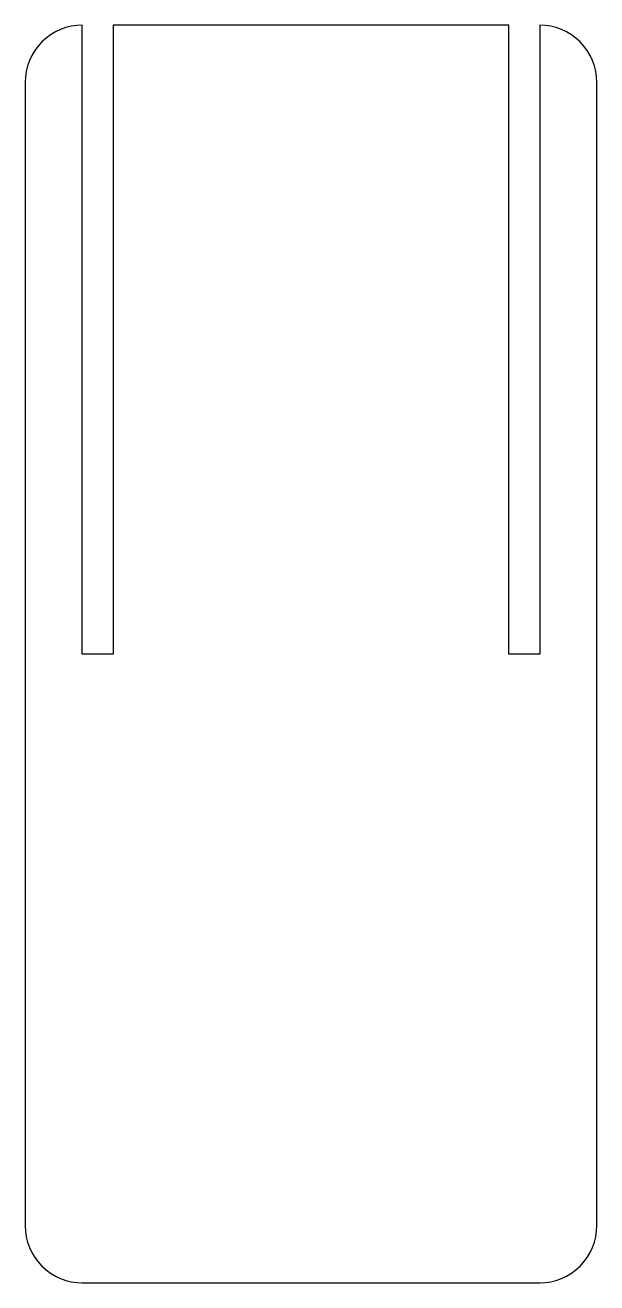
# Model space of a CAD drawing. Header units: millimetres. Extents: x -50 to 0, y 0 to 110.
import ezdxf

# ---------------------------------------------------------------- set-up
doc = ezdxf.new("R2010")
doc.units = ezdxf.units.MM

msp = doc.modelspace()

# ---------------------------------------------------------------- linework, layer by layer
msp.add_lwpolyline([(-5, 0, 0.414214), (0, 5), (0, 105, 0.414214), (-5, 110), (-5, 55), (-7.7, 55), (-7.7, 110), (-42.3, 110), (-42.3, 55), (-45, 55), (-45, 110, 0.414214), (-50, 105), (-50, 5, 0.414214), (-45, 0)], format="xyb", close=True)

doc.saveas('drawing.dxf')
